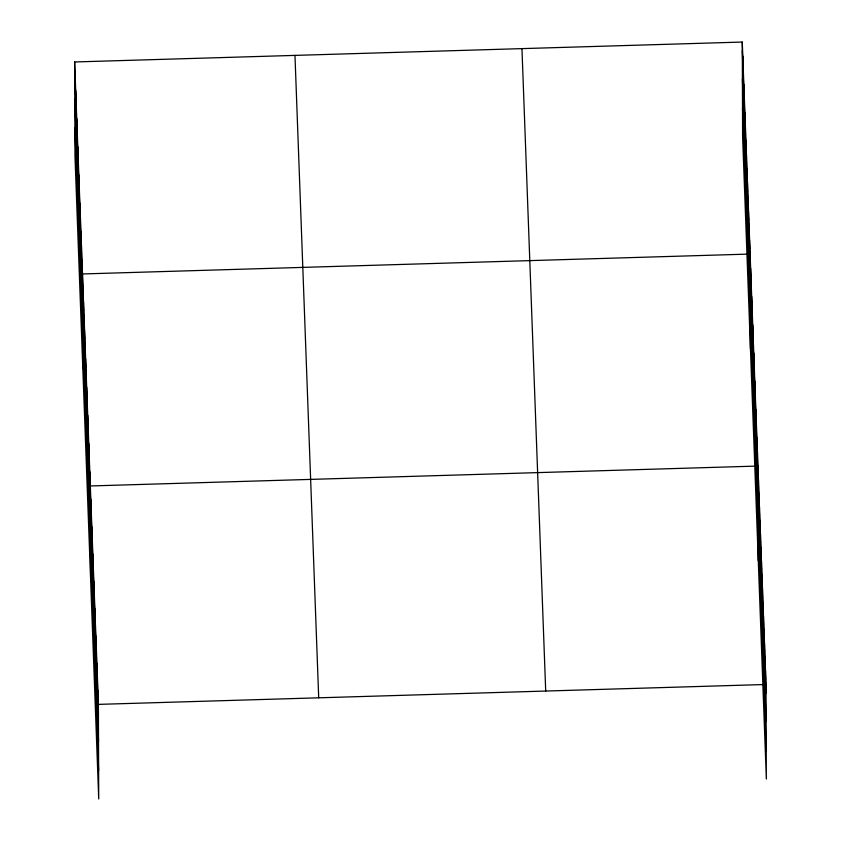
<?xml version="1.0" encoding="UTF-8"?>
<svg xmlns="http://www.w3.org/2000/svg" width="841" height="841" viewBox="0 0 841 841"><rect width="100%" height="100%" fill="white"/><g stroke="black" fill="none" stroke-linecap="round" stroke-linejoin="round"><path stroke-width="1.26" d="M74.649 61.961L98.397 704.38L98.723 798.95L74.986 156.521L74.649 61.961L742.277 42.05L766.014 684.479L766.351 779.039L742.603 136.62L742.277 42.05M747.491 254.129L82.492 273.956L82.817 368.526M755.323 466.124L90.323 485.961L90.649 580.521M98.397 704.38L766.014 684.479M742.309 50.66L766.046 693.079M742.403 79.022L766.14 721.452M742.508 108.247L766.246 750.677M521.956 48.62L545.704 691.05M294.97 55.39L318.707 697.809M74.681 70.56L98.429 712.989M74.786 98.933L98.523 741.352M74.881 128.158L98.628 770.587M765.51 670.824L765.541 679.433M765.005 657.168L765.037 665.778M764.501 643.523L764.532 652.122M763.996 629.867L764.027 638.477M763.491 616.222L763.523 624.821M762.987 602.566L763.018 611.176M762.482 588.91L762.514 597.52M761.978 575.265L762.009 583.864M761.473 561.609L761.504 570.219M760.968 547.964L761 556.563M760.464 534.308L760.495 542.918M759.959 520.653L759.991 529.262M759.455 507.007L759.486 515.607M758.95 493.352L758.981 501.961M758.445 479.706L758.477 488.306M757.941 466.051L758.277 560.621M757.426 451.922L757.457 460.521M756.9 437.783L756.932 446.392M756.374 423.654L756.406 432.253M755.859 409.514L755.88 418.124M755.334 395.386L755.365 403.985M754.808 381.246L754.84 389.856M754.293 367.118L754.314 375.727M753.767 352.989L753.799 361.588M753.242 338.849L753.273 347.459M752.716 324.721L752.748 333.32M752.201 310.581L752.232 319.191M751.675 296.452L751.707 305.052M751.15 282.313L751.181 290.923M750.635 268.184L750.666 276.794M750.109 254.056L750.435 348.616M749.583 239.916L749.615 248.526M749.068 225.787L749.1 234.387M748.543 211.648L748.574 220.258M748.017 197.519L748.048 206.119M747.502 183.38L747.533 191.99M746.976 169.251L747.008 177.861M746.451 155.112L746.482 163.722M745.935 140.983L745.956 149.593M745.41 126.854L745.441 135.454M744.884 112.715L744.916 121.325M744.369 98.586L744.39 107.185M743.843 84.447L743.875 93.057M743.318 70.318L743.349 78.917M742.803 56.179L742.824 64.789M97.892 690.734L97.924 699.334M97.388 677.079L97.419 685.688M96.883 663.433L96.915 672.033M96.379 649.778L96.41 658.387M95.874 636.122L95.906 644.732M95.369 622.477L95.401 631.076M94.865 608.821L94.896 617.431M94.36 595.176L94.392 603.775M93.856 581.52L93.887 590.13M93.351 567.864L93.383 576.474M92.846 554.219L92.878 562.818M92.342 540.563L92.373 549.173M91.837 526.918L91.869 535.517M91.333 513.262L91.364 521.872M90.828 499.607L90.86 508.216M89.798 471.822L89.829 480.432M89.283 457.693L89.304 466.303M88.757 443.554L88.789 452.164M88.231 429.425L88.263 438.035M87.716 415.296L87.737 423.896M87.191 401.157L87.222 409.767M86.665 387.028L86.697 395.627M86.139 372.889L86.171 381.499M85.624 358.76L85.656 367.359M85.099 344.621L85.13 353.231M84.573 330.492L84.605 339.102M84.058 316.363L84.089 324.962M83.532 302.224L83.564 310.834M83.007 288.095L83.038 296.694M81.966 259.827L81.998 268.426M81.44 245.688L81.472 254.297M80.925 231.559L80.946 240.169M80.4 217.43L80.431 226.029M79.874 203.291L79.906 211.9M79.359 189.162L79.38 197.761M78.833 175.023L78.865 183.632M78.308 160.894L78.339 169.493M77.793 146.755L77.814 155.364M77.267 132.626L77.298 141.235M76.741 118.486L76.773 127.096M76.216 104.358L76.247 112.967M75.701 90.229L75.732 98.828M75.175 76.089L75.206 84.699"/></g></svg>
